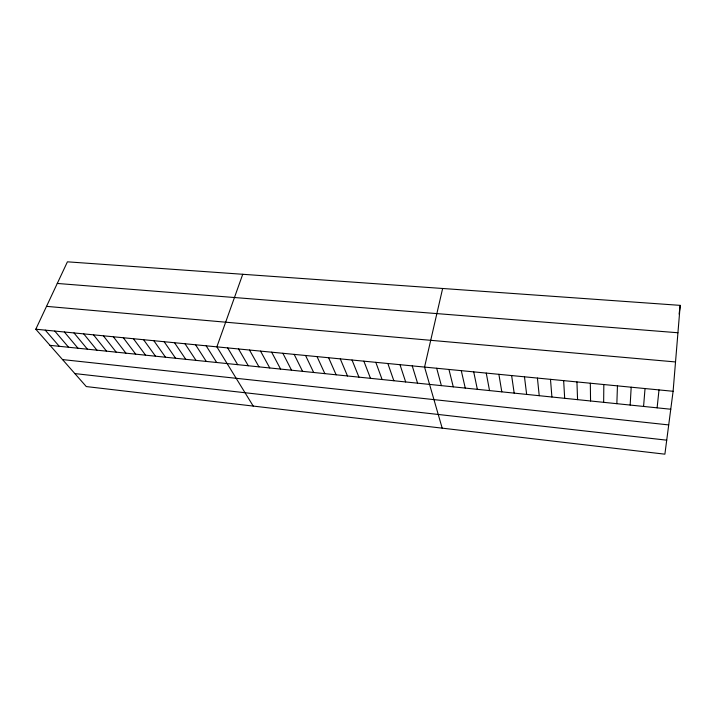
<?xml version="1.0" encoding="UTF-8"?>
<svg xmlns="http://www.w3.org/2000/svg" width="716" height="716" viewBox="0 0 716 716"><rect width="100%" height="100%" fill="white"/><g stroke="black" fill="none" stroke-linecap="round" stroke-linejoin="round"><path stroke-width="1.07" d="M603.651 402.338L603.83 384.537M616.852 403.69L617.452 385.861M630.161 405.059L631.19 387.204M643.577 406.446L645.035 388.546M673.103 391.285L680.2 305.365L67.42 261.823L35.8 329.217L86.287 386.568L664.887 454.177L673.103 391.285L35.8 329.217M657.109 407.834L659.006 389.907M679.117 314.091L680.2 305.365M442.64 288.485L424.561 367.075L442.184 428.15M242.742 274.282L216.867 346.848L253.213 406.07M57.271 283.447L677.936 332.752M46.522 306.358L675.528 361.947M49.995 345.345L670.758 409.239M62.534 359.584L668.708 424.919M74.858 373.582L666.721 440.17M45.251 330.139L59.258 346.293M54.765 331.06L68.584 347.26M64.351 331.991L77.972 348.227M74.008 332.94L87.424 349.193M83.727 333.88L96.946 350.178M93.519 334.837L106.532 351.162M103.39 335.795L116.189 352.156M113.325 336.762L125.918 353.158M123.34 337.737L135.709 354.169M133.427 338.722L145.581 355.181M143.585 339.715L155.515 356.21M153.824 340.709L165.521 357.239M164.134 341.711L175.608 358.277M174.525 342.722L185.766 359.316M184.988 343.743L195.996 360.372M195.54 344.772L206.298 361.437M206.163 345.81L216.679 362.502M227.661 347.904L237.676 364.659M238.535 348.96L248.282 365.751M249.49 350.026L258.977 366.852M260.526 351.1L269.753 367.961M271.65 352.183L280.609 369.08M282.865 353.274L291.546 370.208M294.169 354.375L302.564 371.344M305.553 355.485L313.671 372.49M317.036 356.604L324.858 373.636M328.608 357.731L336.135 374.799M340.27 358.868L347.502 375.972M352.021 360.014L358.949 377.144M363.871 361.168L370.494 378.334M375.81 362.332L382.12 379.534M387.848 363.504L393.845 380.742M399.993 364.686L405.659 381.95M412.228 365.876L417.562 383.176M436.697 368.257L441.369 385.629M448.941 369.447L453.273 386.855M461.274 370.655L465.257 388.09M473.706 371.864L477.348 389.334M486.245 373.081L489.529 390.587M498.882 374.316L501.809 391.849M511.627 375.551L514.186 393.129M524.47 376.804L526.654 394.409M537.421 378.066L539.229 395.706M550.488 379.337L551.911 397.013M563.653 380.626L564.682 398.32M576.935 381.914L577.57 399.653M590.324 383.221L590.557 400.987"/></g></svg>
